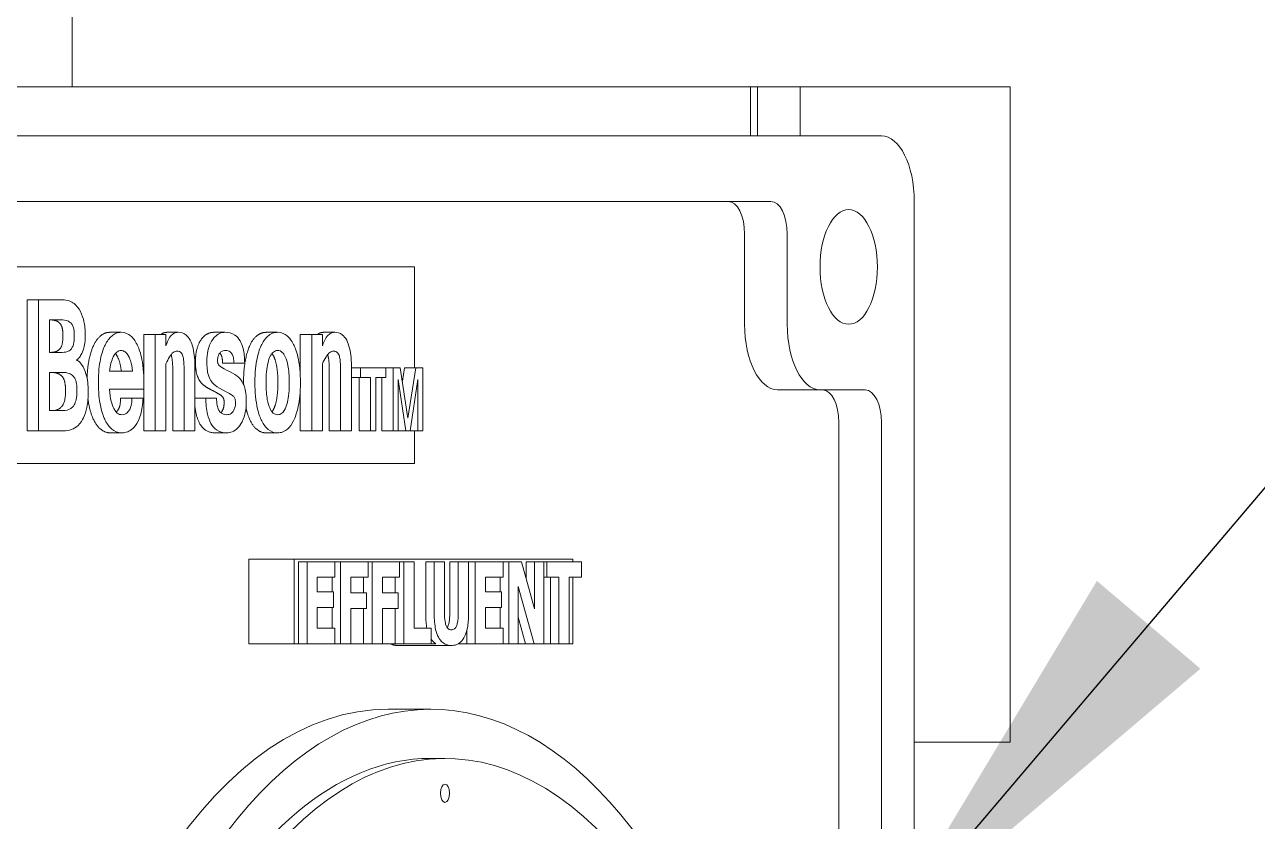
# Model space of a CAD drawing. Header units: inches. Extents: x 20 to 536, y 8 to 344.
# Drawn here: x 284.437 to 289.137, y 122.398 to 125.438 of the extents above; entities that cross this region are included whole.
import ezdxf

# ---------------------------------------------------------------- set-up
doc = ezdxf.new("R2010")
doc.units = ezdxf.units.IN
doc.header["$LTSCALE"] = 16
doc.header["$MEASUREMENT"] = 0
doc.layers.add('Symbol (ANSI)', color=7, linetype='Continuous', lineweight=25)
doc.layers.add('Visible (ANSI)', color=7, linetype='Continuous', lineweight=50)
doc.styles.add('MEMCOR Medium', font='arial.ttf')
doc.dimstyles.new('Default (ANSI)$7', dxfattribs={"dimscale": 16, "dimtxt": 0.15, "dimasz": 0.098425, "dimexe": 0.125, "dimexo": 0.0625, "dimgap": 0.031496, "dimtad": 0, "dimtih": 1, "dimtoh": 1, "dimdec": 4, "dimrnd": 1e-08, "dimzin": 3, "dimdsep": 46, "dimlunit": 5, "dimtxsty": 'MEMCOR Medium', "dimcen": 0.09, "dimdle": 0.393701, "dimclrd": 256, "dimclre": 256, "dimclrt": 256, "dimadec": 0, "dimazin": 1, "dimtfac": 0.8, "dimtofl": 0, "dimtmove": 0, "dimatfit": 3, "dimfxl": 1, "dimfrac": 1, "dimtolj": 1, "dimtzin": 4, "dimlwd": -1, "dimlwe": -1, "dimarcsym": 0})

msp = doc.modelspace()

# ---------------------------------------------------------------- linework, layer by layer
at = {"layer": 'Visible (ANSI)', "linetype": 'Continuous', "lineweight": 18}
for p, q in [((284.61785, 136.70079), (284.61785, 125.20079)), ((287.20443, 125.20079), (280.80443, 125.20079)), ((287.20443, 125.01329), (287.20443, 125.20079)), ((287.20443, 125.20079), (287.23205, 125.20079)), ((287.23205, 125.20079), (287.39443, 125.20079)), ((287.23205, 125.01329), (287.23205, 125.20079)), ((287.39443, 125.20079), (287.39443, 125.01329)), ((288.13611, 125.20079), (287.39443, 125.20079)), ((288.13611, 125.20079), (288.19472, 125.20079)), ((288.19472, 122.70079), (288.19472, 125.20079)), ((280.95426, 125.01329), (287.70426, 125.01329)), ((281.37614, 124.76326), (287.28239, 124.76326)), ((287.82926, 124.76329), (287.82926, 120.39815)), ((287.18251, 124.29454), (287.18251, 124.63826)), ((287.34489, 124.63826), (287.34489, 124.29454)), ((282.73551, 124.51326), (285.92301, 124.51326)), ((285.92301, 124.51326), (285.92301, 124.12826)), ((284.44669, 123.88826), (284.44669, 124.38826)), ((284.44669, 124.38826), (284.49, 124.38826)), ((284.49, 124.38826), (284.49, 123.88826)), ((284.58033, 124.38826), (284.49, 124.38826)), ((284.53225, 124.31133), (284.57729, 124.31133)), ((284.53225, 124.18735), (284.53225, 124.31133)), ((284.76162, 124.26376), (284.80492, 124.26376)), ((284.89132, 124.09332), (284.89132, 124.25567)), ((284.89132, 124.25567), (284.93462, 124.25567)), ((284.97586, 124.25567), (284.93462, 124.25567)), ((284.93462, 124.25567), (284.93462, 123.88826)), ((284.97586, 124.21164), (284.97586, 124.25567)), ((284.97912, 124.26376), (285.02242, 124.26376)), ((285.15816, 124.26376), (285.20146, 124.26376)), ((285.35846, 124.26376), (285.40176, 124.26376)), ((285.48816, 124.25567), (285.53146, 124.25567)), ((285.48816, 124.09381), (285.48816, 124.25567)), ((285.5727, 124.25567), (285.53146, 124.25567)), ((285.53146, 124.25567), (285.53146, 123.88826)), ((285.5727, 124.21164), (285.5727, 124.25567)), ((285.57596, 124.26376), (285.61926, 124.26376)), ((284.58008, 124.18735), (284.53225, 124.18735)), ((284.6335, 124.157), (284.63414, 124.157)), ((284.97586, 123.88826), (284.97586, 124.14382)), ((285.19207, 124.14635), (285.23537, 124.14635)), ((285.23537, 124.14635), (285.27611, 124.14635)), ((285.5727, 123.88826), (285.5727, 124.14382)), ((284.53225, 124.11093), (284.58033, 124.11093)), ((284.53225, 123.96518), (284.53225, 124.11093)), ((284.84869, 124.11599), (284.76114, 124.11599)), ((285.00164, 123.88826), (285.00164, 124.12257)), ((285.04494, 124.12257), (285.04494, 123.88826)), ((285.08644, 123.88826), (285.08644, 124.1251)), ((285.59848, 123.88826), (285.59848, 124.12257)), ((285.64178, 124.12257), (285.64178, 123.88826)), ((285.68327, 124.12826), (285.71757, 124.12826)), ((285.68328, 123.88826), (285.68328, 124.1251)), ((285.81388, 124.12826), (285.71757, 124.12826)), ((285.71757, 124.12826), (285.71757, 124.09133)), ((285.81388, 124.09133), (285.81388, 124.12826)), ((285.81388, 124.12826), (285.84219, 124.12826)), ((285.86939, 124.12826), (285.84219, 124.12826)), ((285.84219, 124.12826), (285.84219, 123.88826)), ((285.89866, 123.93635), (285.86939, 124.12826)), ((285.87719, 124.07713), (285.88512, 124.12826)), ((285.88512, 124.12826), (285.92842, 124.12826)), ((285.92842, 124.12826), (285.89866, 123.93635)), ((285.9555, 124.12826), (285.92842, 124.12826)), ((285.9555, 123.88826), (285.9555, 124.12826)), ((284.76064, 124.04666), (284.89171, 124.04666)), ((284.89132, 123.88826), (284.89132, 124.04666)), ((284.89171, 124.04666), (284.89171, 124.07146)), ((285.48816, 123.88826), (285.48816, 124.05011)), ((285.68328, 124.09133), (285.71757, 124.09133)), ((285.71216, 123.88826), (285.71216, 124.09133)), ((285.71757, 124.09133), (285.75546, 124.09133)), ((285.75546, 124.09133), (285.75546, 123.88826)), ((285.77574, 124.09133), (285.81388, 124.09133)), ((285.77574, 123.88826), (285.77574, 124.09133)), ((285.79888, 123.88826), (285.79888, 124.09133)), ((285.86162, 124.08405), (285.89004, 123.88826)), ((285.86162, 123.88826), (285.86162, 124.08405)), ((285.90741, 123.88826), (285.93595, 124.08405)), ((285.93595, 124.08405), (285.93595, 123.88826)), ((284.80286, 124.01275), (284.84616, 124.01275)), ((284.88842, 124.01275), (284.84616, 124.01275)), ((285.08644, 124.01275), (285.12732, 124.01275)), ((285.16857, 124.01275), (285.12732, 124.01275)), ((287.30751, 124.04454), (287.46989, 124.04454)), ((287.46989, 124.04454), (287.64175, 124.04454)), ((284.58488, 123.96518), (284.53225, 123.96518)), ((287.54187, 121.57502), (287.54187, 123.91954)), ((287.70425, 123.91954), (287.70425, 121.12046)), ((284.44669, 123.88826), (284.49, 123.88826)), ((284.49, 123.88826), (284.58488, 123.88826)), ((284.76465, 123.88016), (284.80795, 123.88016)), ((284.89132, 123.88826), (284.93462, 123.88826)), ((284.93462, 123.88826), (284.97586, 123.88826)), ((285.00164, 123.88826), (285.04494, 123.88826)), ((285.04494, 123.88826), (285.08644, 123.88826)), ((285.16373, 123.88016), (285.20703, 123.88016)), ((285.35846, 123.88016), (285.40176, 123.88016)), ((285.48816, 123.88826), (285.53146, 123.88826)), ((285.53146, 123.88826), (285.5727, 123.88826)), ((285.59848, 123.88826), (285.64178, 123.88826)), ((285.64178, 123.88826), (285.68328, 123.88826)), ((285.71216, 123.88826), (285.75546, 123.88826)), ((285.75546, 123.88826), (285.77574, 123.88826)), ((285.79888, 123.88826), (285.84219, 123.88826)), ((285.84219, 123.88826), (285.86162, 123.88826)), ((285.86162, 123.88826), (285.89004, 123.88826)), ((285.89004, 123.88826), (285.90741, 123.88826)), ((285.90741, 123.88826), (285.93595, 123.88826)), ((285.92301, 123.88826), (285.92301, 123.76326)), ((285.93595, 123.88826), (285.9555, 123.88826)), ((285.92301, 123.76326), (283.31023, 123.76326)), ((285.29187, 123.39826), (285.46507, 123.39826)), ((285.29187, 123.07576), (285.29187, 123.39826)), ((285.46507, 123.39826), (286.52757, 123.39826)), ((285.46507, 123.07576), (285.46507, 123.39826)), ((285.4813, 123.38876), (285.4813, 123.07576)), ((285.4813, 123.38876), (285.51378, 123.38876)), ((285.61955, 123.38876), (285.51378, 123.38876)), ((285.51378, 123.38876), (285.51378, 123.07576)), ((285.61955, 123.38876), (285.64156, 123.38876)), ((285.61955, 123.32915), (285.61955, 123.38876)), ((285.74632, 123.38876), (285.64156, 123.38876)), ((285.64156, 123.38876), (285.64156, 123.07576)), ((285.74632, 123.38876), (285.76198, 123.38876)), ((285.74632, 123.32915), (285.74632, 123.38876)), ((285.86674, 123.38876), (285.76198, 123.38876)), ((285.76198, 123.38876), (285.76198, 123.07576)), ((285.86674, 123.32915), (285.86674, 123.38876)), ((285.86674, 123.38876), (285.88241, 123.38876)), ((285.92172, 123.38876), (285.88241, 123.38876)), ((285.88241, 123.38876), (285.88241, 123.07576)), ((285.92172, 123.13536), (285.92172, 123.38876)), ((285.96617, 123.38876), (285.96617, 123.18888)), ((285.96617, 123.38876), (285.99865, 123.38876)), ((286.03796, 123.38876), (285.99865, 123.38876)), ((285.99865, 123.38876), (285.99865, 123.18888)), ((286.03796, 123.19345), (286.03796, 123.38876)), ((286.05799, 123.38876), (286.05799, 123.19345)), ((286.05799, 123.38876), (286.09047, 123.38876)), ((286.12978, 123.38876), (286.09047, 123.38876)), ((286.09047, 123.38876), (286.09047, 123.19345)), ((286.12978, 123.38876), (286.15534, 123.38876)), ((286.12978, 123.18914), (286.12978, 123.38876)), ((286.26111, 123.38876), (286.15534, 123.38876)), ((286.15534, 123.38876), (286.15534, 123.07576)), ((286.26111, 123.38876), (286.28312, 123.38876)), ((286.26111, 123.32915), (286.26111, 123.38876)), ((286.33132, 123.38876), (286.28312, 123.38876)), ((286.28312, 123.38876), (286.28312, 123.07576)), ((286.38128, 123.20943), (286.33132, 123.38876)), ((286.34881, 123.38876), (286.34881, 123.32598)), ((286.34881, 123.38876), (286.38128, 123.38876)), ((286.41718, 123.38876), (286.38128, 123.38876)), ((286.38128, 123.38876), (286.38128, 123.20943)), ((286.41718, 123.07576), (286.41718, 123.38876)), ((286.41718, 123.38876), (286.42815, 123.38876)), ((286.56005, 123.38876), (286.42815, 123.38876)), ((286.42815, 123.38876), (286.42815, 123.32915)), ((286.52757, 123.39826), (286.52757, 123.38876)), ((286.56005, 123.32915), (286.56005, 123.38876)), ((285.55284, 123.27411), (285.55284, 123.32915)), ((285.55284, 123.32915), (285.61955, 123.32915)), ((285.60908, 123.32915), (285.60908, 123.27411)), ((285.68062, 123.27005), (285.68062, 123.32915)), ((285.68062, 123.32915), (285.74632, 123.32915)), ((285.72951, 123.32915), (285.72951, 123.27005)), ((285.80105, 123.32915), (285.86674, 123.32915)), ((285.80105, 123.27005), (285.80105, 123.32915)), ((285.84993, 123.32915), (285.84993, 123.27005)), ((286.1944, 123.27411), (286.1944, 123.32915)), ((286.1944, 123.32915), (286.26111, 123.32915)), ((286.25065, 123.32915), (286.25065, 123.27411)), ((286.31901, 123.07576), (286.31901, 123.29389)), ((286.31901, 123.29389), (286.37938, 123.07576)), ((286.41718, 123.32915), (286.42815, 123.32915)), ((286.42815, 123.32915), (286.47444, 123.32915)), ((286.44197, 123.32915), (286.44197, 123.07576)), ((286.47444, 123.32915), (286.47444, 123.07576)), ((286.51376, 123.07576), (286.51376, 123.32915)), ((286.51376, 123.32915), (286.56005, 123.32915)), ((286.52757, 123.32915), (286.52757, 123.07576)), ((285.61435, 123.27411), (285.55284, 123.27411)), ((285.61435, 123.2145), (285.61435, 123.27411)), ((285.74112, 123.27005), (285.68062, 123.27005)), ((285.74112, 123.21044), (285.74112, 123.27005)), ((285.86154, 123.27005), (285.80105, 123.27005)), ((285.86154, 123.21044), (285.86154, 123.27005)), ((286.25591, 123.27411), (286.1944, 123.27411)), ((286.25591, 123.2145), (286.25591, 123.27411)), ((285.55284, 123.13536), (285.55284, 123.2145)), ((285.55284, 123.2145), (285.61435, 123.2145)), ((285.60908, 123.2145), (285.60908, 123.13536)), ((285.68062, 123.07576), (285.68062, 123.21044)), ((285.68062, 123.21044), (285.74112, 123.21044)), ((285.72951, 123.21044), (285.72951, 123.07576)), ((285.80105, 123.07576), (285.80105, 123.21044)), ((285.80105, 123.21044), (285.86154, 123.21044)), ((285.84993, 123.21044), (285.84993, 123.07576)), ((286.1944, 123.2145), (286.25591, 123.2145)), ((286.1944, 123.13536), (286.1944, 123.2145)), ((286.25065, 123.2145), (286.25065, 123.13536)), ((286.31901, 123.17654), (286.34691, 123.07576)), ((285.61955, 123.13536), (285.55284, 123.13536)), ((285.61955, 123.07576), (285.61955, 123.13536)), ((285.98678, 123.13536), (285.92172, 123.13536)), ((285.98678, 123.07576), (285.98678, 123.13536)), ((286.12287, 123.12555), (286.12287, 123.07576)), ((286.26111, 123.13536), (286.1944, 123.13536)), ((286.26111, 123.07576), (286.26111, 123.13536)), ((285.29187, 123.07576), (285.46507, 123.07576)), ((285.4813, 123.07576), (285.46507, 123.07576)), ((285.4813, 123.07576), (285.51378, 123.07576)), ((285.51378, 123.07576), (285.61955, 123.07576)), ((285.61955, 123.07576), (285.64156, 123.07576)), ((285.64156, 123.07576), (285.68062, 123.07576)), ((285.72951, 123.07576), (285.68062, 123.07576)), ((285.72951, 123.07576), (285.76198, 123.07576)), ((285.76198, 123.07576), (285.80105, 123.07576)), ((285.84993, 123.07576), (285.80105, 123.07576)), ((285.84993, 123.07576), (285.88241, 123.07576)), ((285.85853, 123.06916), (286.06422, 123.06916)), ((285.88241, 123.07576), (285.98678, 123.07576)), ((286.0055, 123.07576), (285.98678, 123.07576)), ((286.12287, 123.07576), (286.09075, 123.07576)), ((286.12287, 123.07576), (286.15534, 123.07576)), ((286.15534, 123.07576), (286.26111, 123.07576)), ((286.26111, 123.07576), (286.28312, 123.07576)), ((286.28312, 123.07576), (286.31901, 123.07576)), ((286.34691, 123.07576), (286.31901, 123.07576)), ((286.34691, 123.07576), (286.37938, 123.07576)), ((286.37938, 123.07576), (286.41718, 123.07576)), ((286.44197, 123.07576), (286.41718, 123.07576)), ((286.44197, 123.07576), (286.47444, 123.07576)), ((286.47444, 123.07576), (286.51376, 123.07576)), ((286.52757, 123.07576), (286.51376, 123.07576)), ((285.82312, 122.82576), (285.9855, 122.82576)), ((287.82926, 122.70079), (288.13611, 122.70079)), ((288.19472, 122.70079), (288.13611, 122.70079)), ((285.9855, 122.63826), (286.03962, 122.63826))]:
    msp.add_line(p, q, dxfattribs=at)
for centre, major_axis, start_param, end_param in [((287.70426, 124.76329), (0, 0.25), 4.712389, 6.2831853), ((287.12001, 124.63826), (0, 0.125), 4.712389, 6.2831853), ((287.28239, 124.63826), (0, 0.125), 4.712389, 6.2831853), ((287.30751, 124.29454), (0, -0.25), 4.712389, 6.2831853), ((287.46989, 124.29454), (0, -0.25), 4.712389, 6.2831853), ((287.47937, 123.91954), (0, 0.125), 4.712389, 6.2831853), ((287.64175, 123.91954), (0, 0.125), 4.712389, 6.2831853), ((285.9855, 120.01326), (0, 2.8125), 5.6719299, 8.9488413), ((285.82312, 120.01326), (0, 2.8125), 0, 1.2977393), ((286.03962, 120.01326), (0, -2.625), 2.6486674, 6.3336103), ((285.9855, 120.01326), (0, -2.625), 3.1415927, 6.2831853)]:
    msp.add_ellipse(centre, major_axis=major_axis, ratio=0.5, start_param=start_param, end_param=end_param, dxfattribs=at)
for centre, major_axis in [((287.57926, 124.51329), (0, 0.21875)), ((286.03962, 122.50565), (0, -0.035))]:
    msp.add_ellipse(centre, major_axis=major_axis, ratio=0.5, dxfattribs=at)
for points, degree, knots in [([(284.66813, 124.25567), (284.66813, 124.26434), (284.66774, 124.27296), (284.66604, 124.28964), (284.66479, 124.29755), (284.6607, 124.31598), (284.65662, 124.33001), (284.64328, 124.35523), (284.63522, 124.36553), (284.61456, 124.3815), (284.60005, 124.38826), (284.58033, 124.38826)], 3, [-1.370222, -1.370222, -1.370222, -1.370222, -1.1336769, -1.1336769, -0.906032, -0.906032, -0.5838602, -0.5838602, -0.3005043, -0.3005043, 0, 0, 0, 0]), ([(284.57729, 124.31133), (284.58485, 124.31133), (284.59335, 124.31047), (284.60445, 124.3059), (284.60946, 124.30328), (284.61705, 124.29512), (284.61921, 124.29131), (284.62285, 124.28307), (284.62397, 124.27832), (284.62597, 124.26653), (284.62638, 124.25808), (284.62638, 124.2501)], 3, [-0.21788398, -0.21788398, -0.21788398, -0.21788398, -0.15149232, -0.15149232, -0.11874939, -0.11874939, -0.09464191, -0.09464191, -0.06081224, -0.06081224, 0, 0, 0, 0]), ([(284.62638, 124.2501), (284.62638, 124.24401), (284.62612, 124.23782), (284.62489, 124.22668), (284.62401, 124.22164), (284.62129, 124.21185), (284.61943, 124.20743), (284.6152, 124.20073), (284.61214, 124.1969), (284.59916, 124.18886), (284.5895, 124.18735), (284.58008, 124.18735)], 3, [-0.57094697, -0.57094697, -0.57094697, -0.57094697, -0.45361238, -0.45361238, -0.35124457, -0.35124457, -0.23793649, -0.23793649, -0.14355336, -0.14355336, 0, 0, 0, 0]), ([(284.63347, 124.15698), (284.63765, 124.15986), (284.64173, 124.16347), (284.64899, 124.17219), (284.65219, 124.1771), (284.65907, 124.19113), (284.66214, 124.20068), (284.66708, 124.22543), (284.66813, 124.24059), (284.66813, 124.25567)], 3, [-0.33200445, -0.33200445, -0.33200445, -0.33200445, -0.26455828, -0.26455828, -0.20299351, -0.20299351, -0.11486081, -0.11486081, 0, 0, 0, 0]), ([(284.67506, 124.08868), (284.67603, 124.12285), (284.68722, 124.18684), (284.71025, 124.23644), (284.74264, 124.26376), (284.76162, 124.26376)], 2, [0.1935585, 0.1935585, 0.1935585, 1, 2, 3, 4, 4, 4]), ([(284.80492, 124.26376), (284.79867, 124.26376), (284.79245, 124.26265), (284.77965, 124.25758), (284.77401, 124.25378), (284.75961, 124.24138), (284.75111, 124.23007), (284.7379, 124.2034), (284.73124, 124.18615), (284.72166, 124.13893), (284.71813, 124.1106), (284.71813, 124.07196)], 3, [-1.4919316, -1.4919316, -1.4919316, -1.4919316, -1.2903014, -1.2903014, -1.0712515, -1.0712515, -0.6411915, -0.6411915, -0.2943902, -0.2943902, 0, 0, 0, 0]), ([(284.89171, 124.07146), (284.89171, 124.08893), (284.89099, 124.10646), (284.88729, 124.14401), (284.88441, 124.1589), (284.87723, 124.19065), (284.87122, 124.20634), (284.85842, 124.23198), (284.85018, 124.24273), (284.8328, 124.25702), (284.82114, 124.26376), (284.80492, 124.26376)], 3, [-0.95374288, -0.95374288, -0.95374288, -0.95374288, -0.86423892, -0.86423892, -0.75775194, -0.75775194, -0.52950742, -0.52950742, -0.24718032, -0.24718032, 0, 0, 0, 0]), ([(285.02242, 124.26376), (285.0164, 124.26376), (285.01041, 124.2623), (284.9993, 124.25548), (284.99437, 124.25053), (284.98413, 124.2351), (284.97954, 124.22406), (284.97586, 124.21164)], 3, [-0.28699786, -0.28699786, -0.28699786, -0.28699786, -0.19530538, -0.19530538, -0.10997007, -0.10997007, 0, 0, 0, 0]), ([(285.08644, 124.1251), (285.08644, 124.13942), (285.08593, 124.15403), (285.08347, 124.18017), (285.08171, 124.19207), (285.07638, 124.21458), (285.07283, 124.22484), (285.06338, 124.24276), (285.05771, 124.24956), (285.04229, 124.26133), (285.03221, 124.26376), (285.02242, 124.26376)], 3, [-0.54983804, -0.54983804, -0.54983804, -0.54983804, -0.44076065, -0.44076065, -0.34737427, -0.34737427, -0.25125884, -0.25125884, -0.14914917, -0.14914917, 0, 0, 0, 0]), ([(285.20146, 124.26376), (285.19434, 124.26376), (285.18722, 124.26243), (285.17233, 124.25575), (285.16621, 124.2506), (285.15724, 124.24169), (285.1509, 124.23413), (285.14011, 124.21154), (285.13712, 124.20063), (285.13277, 124.17975), (285.13162, 124.16679), (285.13162, 124.15344)], 3, [-0.38018483, -0.38018483, -0.38018483, -0.38018483, -0.3198985, -0.3198985, -0.251009, -0.251009, -0.1723725, -0.1723725, -0.1017229, -0.1017229, 0, 0, 0, 0]), ([(285.27611, 124.14635), (285.27598, 124.15638), (285.27545, 124.16645), (285.27337, 124.18507), (285.27194, 124.19364), (285.26713, 124.21309), (285.26336, 124.22294), (285.25289, 124.2412), (285.24616, 124.24822), (285.2272, 124.26121), (285.21391, 124.26376), (285.20146, 124.26376)], 3, [-0.54588742, -0.54588742, -0.54588742, -0.54588742, -0.46963717, -0.46963717, -0.40090481, -0.40090481, -0.30477701, -0.30477701, -0.18967669, -0.18967669, 0, 0, 0, 0]), ([(285.40176, 124.26376), (285.39511, 124.26376), (285.38848, 124.26264), (285.37467, 124.25729), (285.36871, 124.25319), (285.3553, 124.24163), (285.34754, 124.23123), (285.33499, 124.20572), (285.32832, 124.18819), (285.31878, 124.14144), (285.31497, 124.11273), (285.31497, 124.07196)], 3, [-1.568013, -1.568013, -1.568013, -1.568013, -1.3597383, -1.3597383, -1.1270748, -1.1270748, -0.6933324, -0.6933324, -0.3106443, -0.3106443, 0, 0, 0, 0]), ([(285.48855, 124.07196), (285.48855, 124.0894), (285.48784, 124.10691), (285.48415, 124.14408), (285.48131, 124.15882), (285.47345, 124.19339), (285.4669, 124.20867), (285.45526, 124.23198), (285.44702, 124.24273), (285.42964, 124.25702), (285.41798, 124.26376), (285.40176, 124.26376)], 3, [-0.85465869, -0.85465869, -0.85465869, -0.85465869, -0.78871843, -0.78871843, -0.71138856, -0.71138856, -0.52950742, -0.52950742, -0.24718032, -0.24718032, 0, 0, 0, 0]), ([(285.61926, 124.26376), (285.61325, 124.26376), (285.60725, 124.2623), (285.59615, 124.25548), (285.59121, 124.25053), (285.58098, 124.2351), (285.57638, 124.22406), (285.5727, 124.21164)], 3, [-0.28699786, -0.28699786, -0.28699786, -0.28699786, -0.19530538, -0.19530538, -0.10997007, -0.10997007, 0, 0, 0, 0]), ([(285.68328, 124.1251), (285.68328, 124.13942), (285.68277, 124.15403), (285.68031, 124.18017), (285.67855, 124.19207), (285.67323, 124.21458), (285.66967, 124.22484), (285.66023, 124.24276), (285.65455, 124.24956), (285.63913, 124.26133), (285.62905, 124.26376), (285.61926, 124.26376)], 3, [-0.54983804, -0.54983804, -0.54983804, -0.54983804, -0.44076065, -0.44076065, -0.34737427, -0.34737427, -0.25125884, -0.25125884, -0.14914917, -0.14914917, 0, 0, 0, 0]), ([(284.76114, 124.11599), (284.76206, 124.12656), (284.76365, 124.13678), (284.76842, 124.15545), (284.77143, 124.16356), (284.77916, 124.17844), (284.7835, 124.18414), (284.79354, 124.19249), (284.79915, 124.19443), (284.80492, 124.19443)], 3, [-0.31166749, -0.31166749, -0.31166749, -0.31166749, -0.23705054, -0.23705054, -0.16576507, -0.16576507, -0.0878526, -0.0878526, 0, 0, 0, 0]), ([(284.80492, 124.19443), (284.80902, 124.19443), (284.81309, 124.19345), (284.82081, 124.18908), (284.82434, 124.18586), (284.83371, 124.17358), (284.83793, 124.16318), (284.84453, 124.14387), (284.84719, 124.13036), (284.84869, 124.11599)], 3, [-0.25145744, -0.25145744, -0.25145744, -0.25145744, -0.21404187, -0.21404187, -0.17828382, -0.17828382, -0.11189925, -0.11189925, 0, 0, 0, 0]), ([(284.97586, 124.14382), (284.98005, 124.15352), (284.98472, 124.16286), (284.99405, 124.17729), (284.99871, 124.18299), (285.00827, 124.19044), (285.01299, 124.19241), (285.01787, 124.19241)], 3, [-0.25414778, -0.25414778, -0.25414778, -0.25414778, -0.15637481, -0.15637481, -0.07435436, -0.07435436, 0, 0, 0, 0]), ([(285.01787, 124.19241), (285.02096, 124.19241), (285.02414, 124.1919), (285.02975, 124.18933), (285.03227, 124.18748), (285.03669, 124.18192), (285.03814, 124.17886), (285.0409, 124.17152), (285.04207, 124.16575), (285.04443, 124.14901), (285.04494, 124.13568), (285.04494, 124.12257)], 3, [-0.24371502, -0.24371502, -0.24371502, -0.24371502, -0.20910445, -0.20910445, -0.17940168, -0.17940168, -0.15075746, -0.15075746, -0.09989135, -0.09989135, 0, 0, 0, 0]), ([(285.17287, 124.1585), (285.17287, 124.16066), (285.17297, 124.16281), (285.17343, 124.16695), (285.17376, 124.1689), (285.17506, 124.17427), (285.17627, 124.17726), (285.17996, 124.18382), (285.18279, 124.1868), (285.19126, 124.19313), (285.19772, 124.19443), (285.20374, 124.19443)], 3, [-0.1993324, -0.1993324, -0.1993324, -0.1993324, -0.18286786, -0.18286786, -0.16704919, -0.16704919, -0.13742315, -0.13742315, -0.09174875, -0.09174875, 0, 0, 0, 0]), ([(285.20374, 124.19443), (285.2098, 124.19443), (285.21575, 124.19298), (285.22347, 124.18684), (285.22593, 124.184), (285.23009, 124.17652), (285.23169, 124.17216), (285.23441, 124.16068), (285.23514, 124.15353), (285.23537, 124.14635)], 3, [-0.22338557, -0.22338557, -0.22338557, -0.22338557, -0.14005983, -0.14005983, -0.09676592, -0.09676592, -0.05477189, -0.05477189, 0, 0, 0, 0]), ([(285.35748, 124.07196), (285.35748, 124.08544), (285.35792, 124.09942), (285.3604, 124.12641), (285.36224, 124.13659), (285.36701, 124.15775), (285.37042, 124.1663), (285.3777, 124.18088), (285.38194, 124.18554), (285.39058, 124.19263), (285.39611, 124.19443), (285.40176, 124.19443)], 3, [-0.22807944, -0.22807944, -0.22807944, -0.22807944, -0.20529475, -0.20529475, -0.18174805, -0.18174805, -0.14222138, -0.14222138, -0.08603821, -0.08603821, 0, 0, 0, 0]), ([(285.40176, 124.19443), (285.40487, 124.19443), (285.40797, 124.19385), (285.41483, 124.19101), (285.41766, 124.18874), (285.42387, 124.1831), (285.42766, 124.17748), (285.43527, 124.16105), (285.4384, 124.14971), (285.44432, 124.11893), (285.44604, 124.09771), (285.44604, 124.07196)], 3, [-0.48525635, -0.48525635, -0.48525635, -0.48525635, -0.45378412, -0.45378412, -0.41435583, -0.41435583, -0.32082838, -0.32082838, -0.19619361, -0.19619361, 0, 0, 0, 0]), ([(285.5727, 124.14382), (285.5769, 124.15352), (285.58156, 124.16286), (285.59089, 124.17729), (285.59555, 124.18299), (285.60511, 124.19044), (285.60983, 124.19241), (285.61471, 124.19241)], 3, [-0.25414778, -0.25414778, -0.25414778, -0.25414778, -0.15637481, -0.15637481, -0.07435436, -0.07435436, 0, 0, 0, 0]), ([(285.61471, 124.19241), (285.6178, 124.19241), (285.62099, 124.1919), (285.62659, 124.18933), (285.62911, 124.18748), (285.63353, 124.18192), (285.63498, 124.17886), (285.63774, 124.17152), (285.63891, 124.16575), (285.64127, 124.14901), (285.64178, 124.13568), (285.64178, 124.12257)], 3, [-0.24371502, -0.24371502, -0.24371502, -0.24371502, -0.20910445, -0.20910445, -0.17940168, -0.17940168, -0.15075746, -0.15075746, -0.09989135, -0.09989135, 0, 0, 0, 0]), ([(284.67977, 124.03805), (284.67977, 124.04983), (284.67904, 124.06142), (284.67612, 124.08451), (284.674, 124.09515), (284.66729, 124.11722), (284.66196, 124.12989), (284.6488, 124.14913), (284.64496, 124.15241), (284.63963, 124.15607), (284.63658, 124.15717), (284.63347, 124.15698)], 3, [-0.23640494, -0.23640494, -0.23640494, -0.23640494, -0.1893821, -0.1893821, -0.14123145, -0.14123145, -0.08584592, -0.08584592, -0.04752019, -0.04752019, 0, 0, 0, 0]), ([(284.80539, 124.11599), (284.80185, 124.1499), (284.78691, 124.17848), (284.78318, 124.18301)], 2, [0, 0, 0, 1, 1.2837697, 1.2837697, 1.2837697]), ([(285.00164, 124.12257), (285.00164, 124.16204), (284.99526, 124.17767), (284.99507, 124.1781)], 2, [0, 0, 0, 1, 1.0292081, 1.0292081, 1.0292081]), ([(285.13162, 124.15344), (285.13162, 124.14362), (285.13203, 124.13353), (285.13396, 124.11684), (285.1353, 124.10885), (285.14114, 124.08914), (285.14534, 124.08216), (285.15211, 124.07208), (285.15956, 124.06084), (285.19134, 124.04463)], 3, [-1.2875863, -1.2875863, -1.2875863, -1.2875863, -1.0076389, -1.0076389, -0.799535, -0.799535, -0.4999173, -0.4999173, 0, 0, 0, 0]), ([(285.21867, 124.11397), (285.20106, 124.12242), (285.19178, 124.12767), (285.18087, 124.13528), (285.17827, 124.13776), (285.17572, 124.14119), (285.17493, 124.14242), (285.17406, 124.14449), (285.1738, 124.14526), (285.17286, 124.14997), (285.17287, 124.15434), (285.17287, 124.1585)], 3, [-0.13142024, -0.13142024, -0.13142024, -0.13142024, -0.08573718, -0.08573718, -0.05237585, -0.05237585, -0.03859982, -0.03859982, -0.03172813, -0.03172813, 0, 0, 0, 0]), ([(285.40274, 124.07196), (285.40274, 124.10334), (285.39591, 124.14939), (285.38572, 124.17597), (285.38007, 124.18294)], 2, [0, 0, 0, 1, 2, 2.7505137, 2.7505137, 2.7505137]), ([(285.59848, 124.12257), (285.59848, 124.16204), (285.5921, 124.17767), (285.59191, 124.1781)], 2, [0, 0, 0, 1, 1.0292081, 1.0292081, 1.0292081]), ([(284.58033, 124.11093), (284.5892, 124.11093), (284.59949, 124.10994), (284.61085, 124.10501), (284.61709, 124.10216), (284.62444, 124.09416), (284.62733, 124.0905), (284.6324, 124.07868), (284.63367, 124.07276), (284.636, 124.05848), (284.6365, 124.048), (284.6365, 124.03805)], 3, [-0.6272169, -0.6272169, -0.6272169, -0.6272169, -0.26355814, -0.26355814, -0.15353099, -0.15353099, -0.11423277, -0.11423277, -0.07579761, -0.07579761, 0, 0, 0, 0]), ([(285.28218, 124.0001), (285.28218, 124.0104), (285.2817, 124.02083), (285.27909, 124.0422), (285.27709, 124.05019), (285.27165, 124.06777), (285.26719, 124.07499), (285.26049, 124.08462), (285.25141, 124.0982), (285.21867, 124.11397)], 3, [-1.2657917, -1.2657917, -1.2657917, -1.2657917, -1.0996458, -1.0996458, -0.9109767, -0.9109767, -0.5131931, -0.5131931, 0, 0, 0, 0]), ([(284.71813, 124.07196), (284.71813, 124.0552), (284.71878, 124.03831), (284.72142, 124.01096), (284.72331, 123.99585), (284.7326, 123.9541), (284.73931, 123.93815), (284.75177, 123.91327), (284.76035, 123.90207), (284.77828, 123.88739), (284.79055, 123.88016), (284.80795, 123.88016)], 3, [-1.1520732, -1.1520732, -1.1520732, -1.1520732, -0.9328917, -0.9328917, -0.7880369, -0.7880369, -0.5752915, -0.5752915, -0.2652163, -0.2652163, 0, 0, 0, 0]), ([(284.80795, 123.94949), (284.80194, 123.94949), (284.79599, 123.95125), (284.78672, 123.95845), (284.78185, 123.96338), (284.77396, 123.97858), (284.76985, 123.98786), (284.76469, 124.01176), (284.76142, 124.02834), (284.76064, 124.04666)], 3, [-1.9615665, -1.9615665, -1.9615665, -1.9615665, -1.0582577, -1.0582577, -0.4670175, -0.4670175, -0.1401197, -0.1401197, 0, 0, 0, 0]), ([(285.31497, 124.07196), (285.31497, 124.05454), (285.31565, 124.03697), (285.31908, 124.00146), (285.32163, 123.98718), (285.32954, 123.9518), (285.33585, 123.93638), (285.34806, 123.91196), (285.35632, 123.90119), (285.3771, 123.88412), (285.3893, 123.88016), (285.40176, 123.88016)], 3, [-0.55980761, -0.55980761, -0.55980761, -0.55980761, -0.50875224, -0.50875224, -0.45381362, -0.45381362, -0.34349131, -0.34349131, -0.18984497, -0.18984497, 0, 0, 0, 0]), ([(285.40176, 123.94949), (285.39852, 123.94949), (285.39528, 123.95006), (285.3883, 123.95295), (285.38548, 123.95523), (285.37898, 123.9614), (285.375, 123.96758), (285.36851, 123.98196), (285.36501, 123.99184), (285.3594, 124.02366), (285.35748, 124.0438), (285.35748, 124.07196)], 3, [-0.87203894, -0.87203894, -0.87203894, -0.87203894, -0.78771678, -0.78771678, -0.6866217, -0.6866217, -0.43703151, -0.43703151, -0.21462671, -0.21462671, 0, 0, 0, 0]), ([(285.38006, 123.96087), (285.38569, 123.96781), (285.39591, 123.99403), (285.40274, 124.04058), (285.40274, 124.07196)], 2, [1.2442644, 1.2442644, 1.2442644, 2, 3, 4, 4, 4]), ([(285.40176, 123.88016), (285.40828, 123.88016), (285.41478, 123.88127), (285.42855, 123.88658), (285.43446, 123.8907), (285.4478, 123.90206), (285.45567, 123.9126), (285.46838, 123.93837), (285.47516, 123.95607), (285.48477, 124.00313), (285.48855, 124.03176), (285.48855, 124.07196)], 3, [-1.5276483, -1.5276483, -1.5276483, -1.5276483, -1.3381229, -1.3381229, -1.1202131, -1.1202131, -0.6861054, -0.6861054, -0.3063334, -0.3063334, 0, 0, 0, 0]), ([(285.44604, 124.07196), (285.44604, 124.0584), (285.44556, 124.04447), (285.44289, 124.01659), (285.44088, 124.00604), (285.43743, 123.99083), (285.4346, 123.98063), (285.4259, 123.96319), (285.4217, 123.95849), (285.41295, 123.9513), (285.40741, 123.94949), (285.40176, 123.94949)], 3, [-0.32292491, -0.32292491, -0.32292491, -0.32292491, -0.26803034, -0.26803034, -0.20810232, -0.20810232, -0.14408696, -0.14408696, -0.08609636, -0.08609636, 0, 0, 0, 0]), ([(284.58488, 123.88826), (284.59515, 123.88826), (284.60564, 123.88969), (284.62434, 123.89661), (284.63286, 123.90153), (284.65067, 123.91817), (284.65712, 123.92883), (284.66708, 123.94905), (284.67142, 123.96241), (284.6783, 123.99667), (284.67977, 124.01738), (284.67977, 124.03805)], 3, [-0.53495775, -0.53495775, -0.53495775, -0.53495775, -0.44787355, -0.44787355, -0.37373116, -0.37373116, -0.28123866, -0.28123866, -0.15754897, -0.15754897, 0, 0, 0, 0]), ([(284.6365, 124.03805), (284.6365, 124.03202), (284.63624, 124.02596), (284.63502, 124.01469), (284.63414, 124.00951), (284.63115, 123.99776), (284.62879, 123.99188), (284.62205, 123.98044), (284.61752, 123.97592), (284.60407, 123.9669), (284.59404, 123.96518), (284.58488, 123.96518)], 3, [-0.36121747, -0.36121747, -0.36121747, -0.36121747, -0.31540639, -0.31540639, -0.27371794, -0.27371794, -0.21535664, -0.21535664, -0.13952164, -0.13952164, 0, 0, 0, 0]), ([(284.76465, 123.88016), (284.74466, 123.88016), (284.71152, 123.90597), (284.68773, 123.95607), (284.67978, 123.99941), (284.67863, 124.00813)], 2, [0, 0, 0, 1, 2, 3, 3.2321236, 3.2321236, 3.2321236]), ([(284.78641, 123.95921), (284.78867, 123.96145), (284.79603, 123.97125), (284.80236, 123.99048), (284.80286, 124.01275)], 2, [1.6157242, 1.6157242, 1.6157242, 2, 3, 4, 4, 4]), ([(284.80795, 123.88016), (284.81532, 123.88016), (284.82264, 123.8815), (284.83552, 123.88674), (284.84247, 123.89056), (284.85533, 123.90243), (284.8628, 123.91082), (284.8753, 123.93617), (284.8786, 123.94698), (284.88454, 123.96847), (284.88712, 123.98958), (284.88842, 124.01275)], 3, [-0.51058672, -0.51058672, -0.51058672, -0.51058672, -0.39585732, -0.39585732, -0.30581684, -0.30581684, -0.23379286, -0.23379286, -0.17764071, -0.17764071, 0, 0, 0, 0]), ([(284.84616, 124.01275), (284.84592, 124.00191), (284.84518, 123.99249), (284.84353, 123.98462), (284.84229, 123.97885), (284.83578, 123.96588), (284.8318, 123.96077), (284.82283, 123.9533), (284.81615, 123.94949), (284.80795, 123.94949)], 3, [-1.3567512, -1.3567512, -1.3567512, -1.3567512, -0.3873837, -0.3873837, -0.2508201, -0.2508201, -0.1248926, -0.1248926, 0, 0, 0, 0]), ([(285.12732, 124.01275), (285.12797, 123.99153), (285.13008, 123.97013), (285.13784, 123.93789), (285.14203, 123.92636), (285.15348, 123.90549), (285.16062, 123.8975), (285.18053, 123.88306), (285.19411, 123.88016), (285.20703, 123.88016)], 3, [-0.59438034, -0.59438034, -0.59438034, -0.59438034, -0.43251436, -0.43251436, -0.32221188, -0.32221188, -0.19691631, -0.19691631, 0, 0, 0, 0]), ([(285.20678, 123.94949), (285.20275, 123.94949), (285.19863, 123.95003), (285.1913, 123.95265), (285.18796, 123.95451), (285.18179, 123.96009), (285.179, 123.96374), (285.17422, 123.9733), (285.17241, 123.97891), (285.16934, 123.99388), (285.16864, 124.00338), (285.16857, 124.01275)], 3, [-0.28766975, -0.28766975, -0.28766975, -0.28766975, -0.22628413, -0.22628413, -0.17429096, -0.17429096, -0.12317528, -0.12317528, -0.07139216, -0.07139216, 0, 0, 0, 0]), ([(285.19134, 124.04463), (285.21853, 124.03003), (285.22357, 124.02689), (285.23027, 124.02234), (285.23358, 124.01955), (285.23711, 124.01471), (285.23812, 124.01308), (285.23932, 124.01008), (285.23987, 124.00841), (285.24079, 124.00205), (285.24094, 123.9981), (285.24094, 123.99453)], 3, [-0.25725817, -0.25725817, -0.25725817, -0.25725817, -0.18813961, -0.18813961, -0.0889801, -0.0889801, -0.05025383, -0.05025383, -0.02716615, -0.02716615, 0, 0, 0, 0]), ([(285.20703, 123.88016), (285.21426, 123.88016), (285.22148, 123.88144), (285.23651, 123.88776), (285.24273, 123.89259), (285.25424, 123.9033), (285.26071, 123.91174), (285.27255, 123.93507), (285.27597, 123.94787), (285.28083, 123.97112), (285.28218, 123.98534), (285.28218, 124.0001)], 3, [-0.34325641, -0.34325641, -0.34325641, -0.34325641, -0.30358155, -0.30358155, -0.25897778, -0.25897778, -0.19201791, -0.19201791, -0.11243143, -0.11243143, 0, 0, 0, 0]), ([(285.18501, 123.95718), (285.18747, 123.95955), (285.19764, 123.97581), (285.19764, 123.99453)], 2, [0.7643951, 0.7643951, 0.7643951, 1, 2, 2, 2]), ([(285.24094, 123.99453), (285.24094, 123.99152), (285.24078, 123.98854), (285.2401, 123.98274), (285.23959, 123.97999), (285.23758, 123.9721), (285.23565, 123.96762), (285.23177, 123.961), (285.22908, 123.95706), (285.21881, 123.95053), (285.21252, 123.94949), (285.20678, 123.94949)], 3, [-0.37407352, -0.37407352, -0.37407352, -0.37407352, -0.32070998, -0.32070998, -0.2684757, -0.2684757, -0.16378491, -0.16378491, -0.08757363, -0.08757363, 0, 0, 0, 0]), ([(285.35846, 123.88016), (285.33897, 123.88016), (285.30684, 123.90597), (285.2866, 123.95006), (285.28088, 123.97577)], 2, [0, 0, 0, 1, 2, 2.7778153, 2.7778153, 2.7778153]), ([(285.96617, 123.18888), (285.96617, 123.17838), (285.96658, 123.16778), (285.9683, 123.1499), (285.96934, 123.14249), (285.97077, 123.13536)], 3, [-0.82187798, -0.82187798, -0.82187798, -0.82187798, -0.6544335, -0.6544335, -0.53183061, -0.53183061, -0.53183061, -0.53183061]), ([(285.99865, 123.18888), (285.99865, 123.17838), (285.99905, 123.16778), (286.00093, 123.14825), (286.00229, 123.13924), (286.00682, 123.11945), (286.01033, 123.10951), (286.01819, 123.09478), (286.02373, 123.08602), (286.04263, 123.07174), (286.05361, 123.06916), (286.06422, 123.06916)], 3, [-0.82187798, -0.82187798, -0.82187798, -0.82187798, -0.6544335, -0.6544335, -0.50490958, -0.50490958, -0.30747841, -0.30747841, -0.16166829, -0.16166829, 0, 0, 0, 0]), ([(286.06422, 123.12877), (286.06159, 123.12877), (286.05892, 123.12919), (286.05414, 123.13123), (286.05197, 123.13269), (286.04787, 123.13712), (286.04603, 123.14007), (286.04312, 123.14712), (286.04149, 123.15218), (286.03848, 123.17053), (286.03796, 123.18245), (286.03796, 123.19345)], 3, [-0.35781975, -0.35781975, -0.35781975, -0.35781975, -0.28180287, -0.28180287, -0.21609433, -0.21609433, -0.14668132, -0.14668132, -0.08378729, -0.08378729, 0, 0, 0, 0]), ([(286.05799, 123.19345), (286.05799, 123.18588), (286.05776, 123.17801), (286.05657, 123.16453), (286.05573, 123.15843), (286.05319, 123.14776), (286.05172, 123.14386), (286.04942, 123.1395), (286.04871, 123.13836), (286.04797, 123.13733)], 3, [-0.21736344, -0.21736344, -0.21736344, -0.21736344, -0.17163752, -0.17163752, -0.13475897, -0.13475897, -0.10039019, -0.10039019, -0.0864537, -0.0864537, -0.0864537, -0.0864537]), ([(286.09047, 123.19345), (286.09047, 123.18588), (286.09023, 123.17801), (286.08904, 123.16453), (286.08821, 123.15843), (286.08566, 123.14776), (286.0842, 123.14386), (286.08062, 123.1371), (286.07836, 123.13441), (286.0722, 123.12973), (286.06814, 123.12877), (286.06422, 123.12877)], 3, [-0.21736344, -0.21736344, -0.21736344, -0.21736344, -0.17163752, -0.17163752, -0.13475897, -0.13475897, -0.10039019, -0.10039019, -0.05983154, -0.05983154, 0, 0, 0, 0]), ([(286.06422, 123.06916), (286.07055, 123.06916), (286.07699, 123.07005), (286.08865, 123.07425), (286.094, 123.07725), (286.10627, 123.08808), (286.11125, 123.09601), (286.11944, 123.11287), (286.12287, 123.12384), (286.12858, 123.15287), (286.12978, 123.17114), (286.12978, 123.18914)], 3, [-0.43360447, -0.43360447, -0.43360447, -0.43360447, -0.37067396, -0.37067396, -0.3160228, -0.3160228, -0.237534, -0.237534, -0.13714171, -0.13714171, 0, 0, 0, 0]), ([(285.98678, 123.09369), (285.99004, 123.08886), (285.99441, 123.08363), (286.00195, 123.07794), (286.00371, 123.07678), (286.0055, 123.07576)], 3, [-0.25612507, -0.25612507, -0.25612507, -0.25612507, -0.16166829, -0.16166829, -0.1334877, -0.1334877, -0.1334877, -0.1334877])]:
    msp.add_open_spline(points, degree=degree, knots=knots, dxfattribs=at)
for points in [[(284.58308, 124.2501), (284.58308, 124.26629), (284.57853, 124.28805), (284.56739, 124.30324), (284.54816, 124.31133), (284.53399, 124.31133)], [(284.53678, 124.18735), (284.56183, 124.18735), (284.58308, 124.21619), (284.58308, 124.2501)], [(284.95702, 124.25567), (284.96685, 124.26376), (284.97912, 124.26376)], [(285.08832, 124.15344), (285.08832, 124.17773), (285.09845, 124.21822), (285.11692, 124.24706), (285.14273, 124.26376), (285.15816, 124.26376)], [(285.27167, 124.07196), (285.27167, 124.117), (285.28407, 124.18785), (285.30659, 124.23795), (285.33897, 124.26376), (285.35846, 124.26376)], [(285.55387, 124.25567), (285.5637, 124.26376), (285.57596, 124.26376)], [(285.14804, 124.04463), (285.13514, 124.05121), (285.11211, 124.0669), (285.09617, 124.09119), (285.08832, 124.12712), (285.08832, 124.15344)], [(285.19207, 124.14635), (285.19122, 124.17322), (285.18144, 124.18507)], [(284.5932, 124.03805), (284.5932, 124.05729), (284.58814, 124.08411), (284.576, 124.10131), (284.55398, 124.11093), (284.53703, 124.11093)], [(285.2717, 124.06577), (285.27167, 124.06884), (285.27167, 124.07196)], [(284.54158, 123.96518), (284.5932, 123.96518), (284.5932, 124.03805)], [(285.19764, 123.99453), (285.19764, 124.00415), (285.19485, 124.01427), (285.18574, 124.02388), (285.16499, 124.03552), (285.14804, 124.04463)], [(285.16373, 123.88016), (285.09834, 123.88016), (285.08644, 123.97921)], [(285.85853, 123.06916), (285.84383, 123.06916), (285.8323, 123.07576)]]:
    msp.add_open_spline(points, degree=2, dxfattribs=at)

# ---------------------------------------------------------------- leaders
at = {"layer": 'Symbol (ANSI)', "annotation_type": 0, "has_hookline": 1, "hookline_direction": 0, "text_width": 23.73806}
msp.add_leader([(287.70425, 121.94725), (293.26596, 128.50247), (294.84076, 128.50247)], dimstyle='Default (ANSI)$7', override={"dimtad": 0}, dxfattribs=at)

doc.saveas('drawing.dxf')
